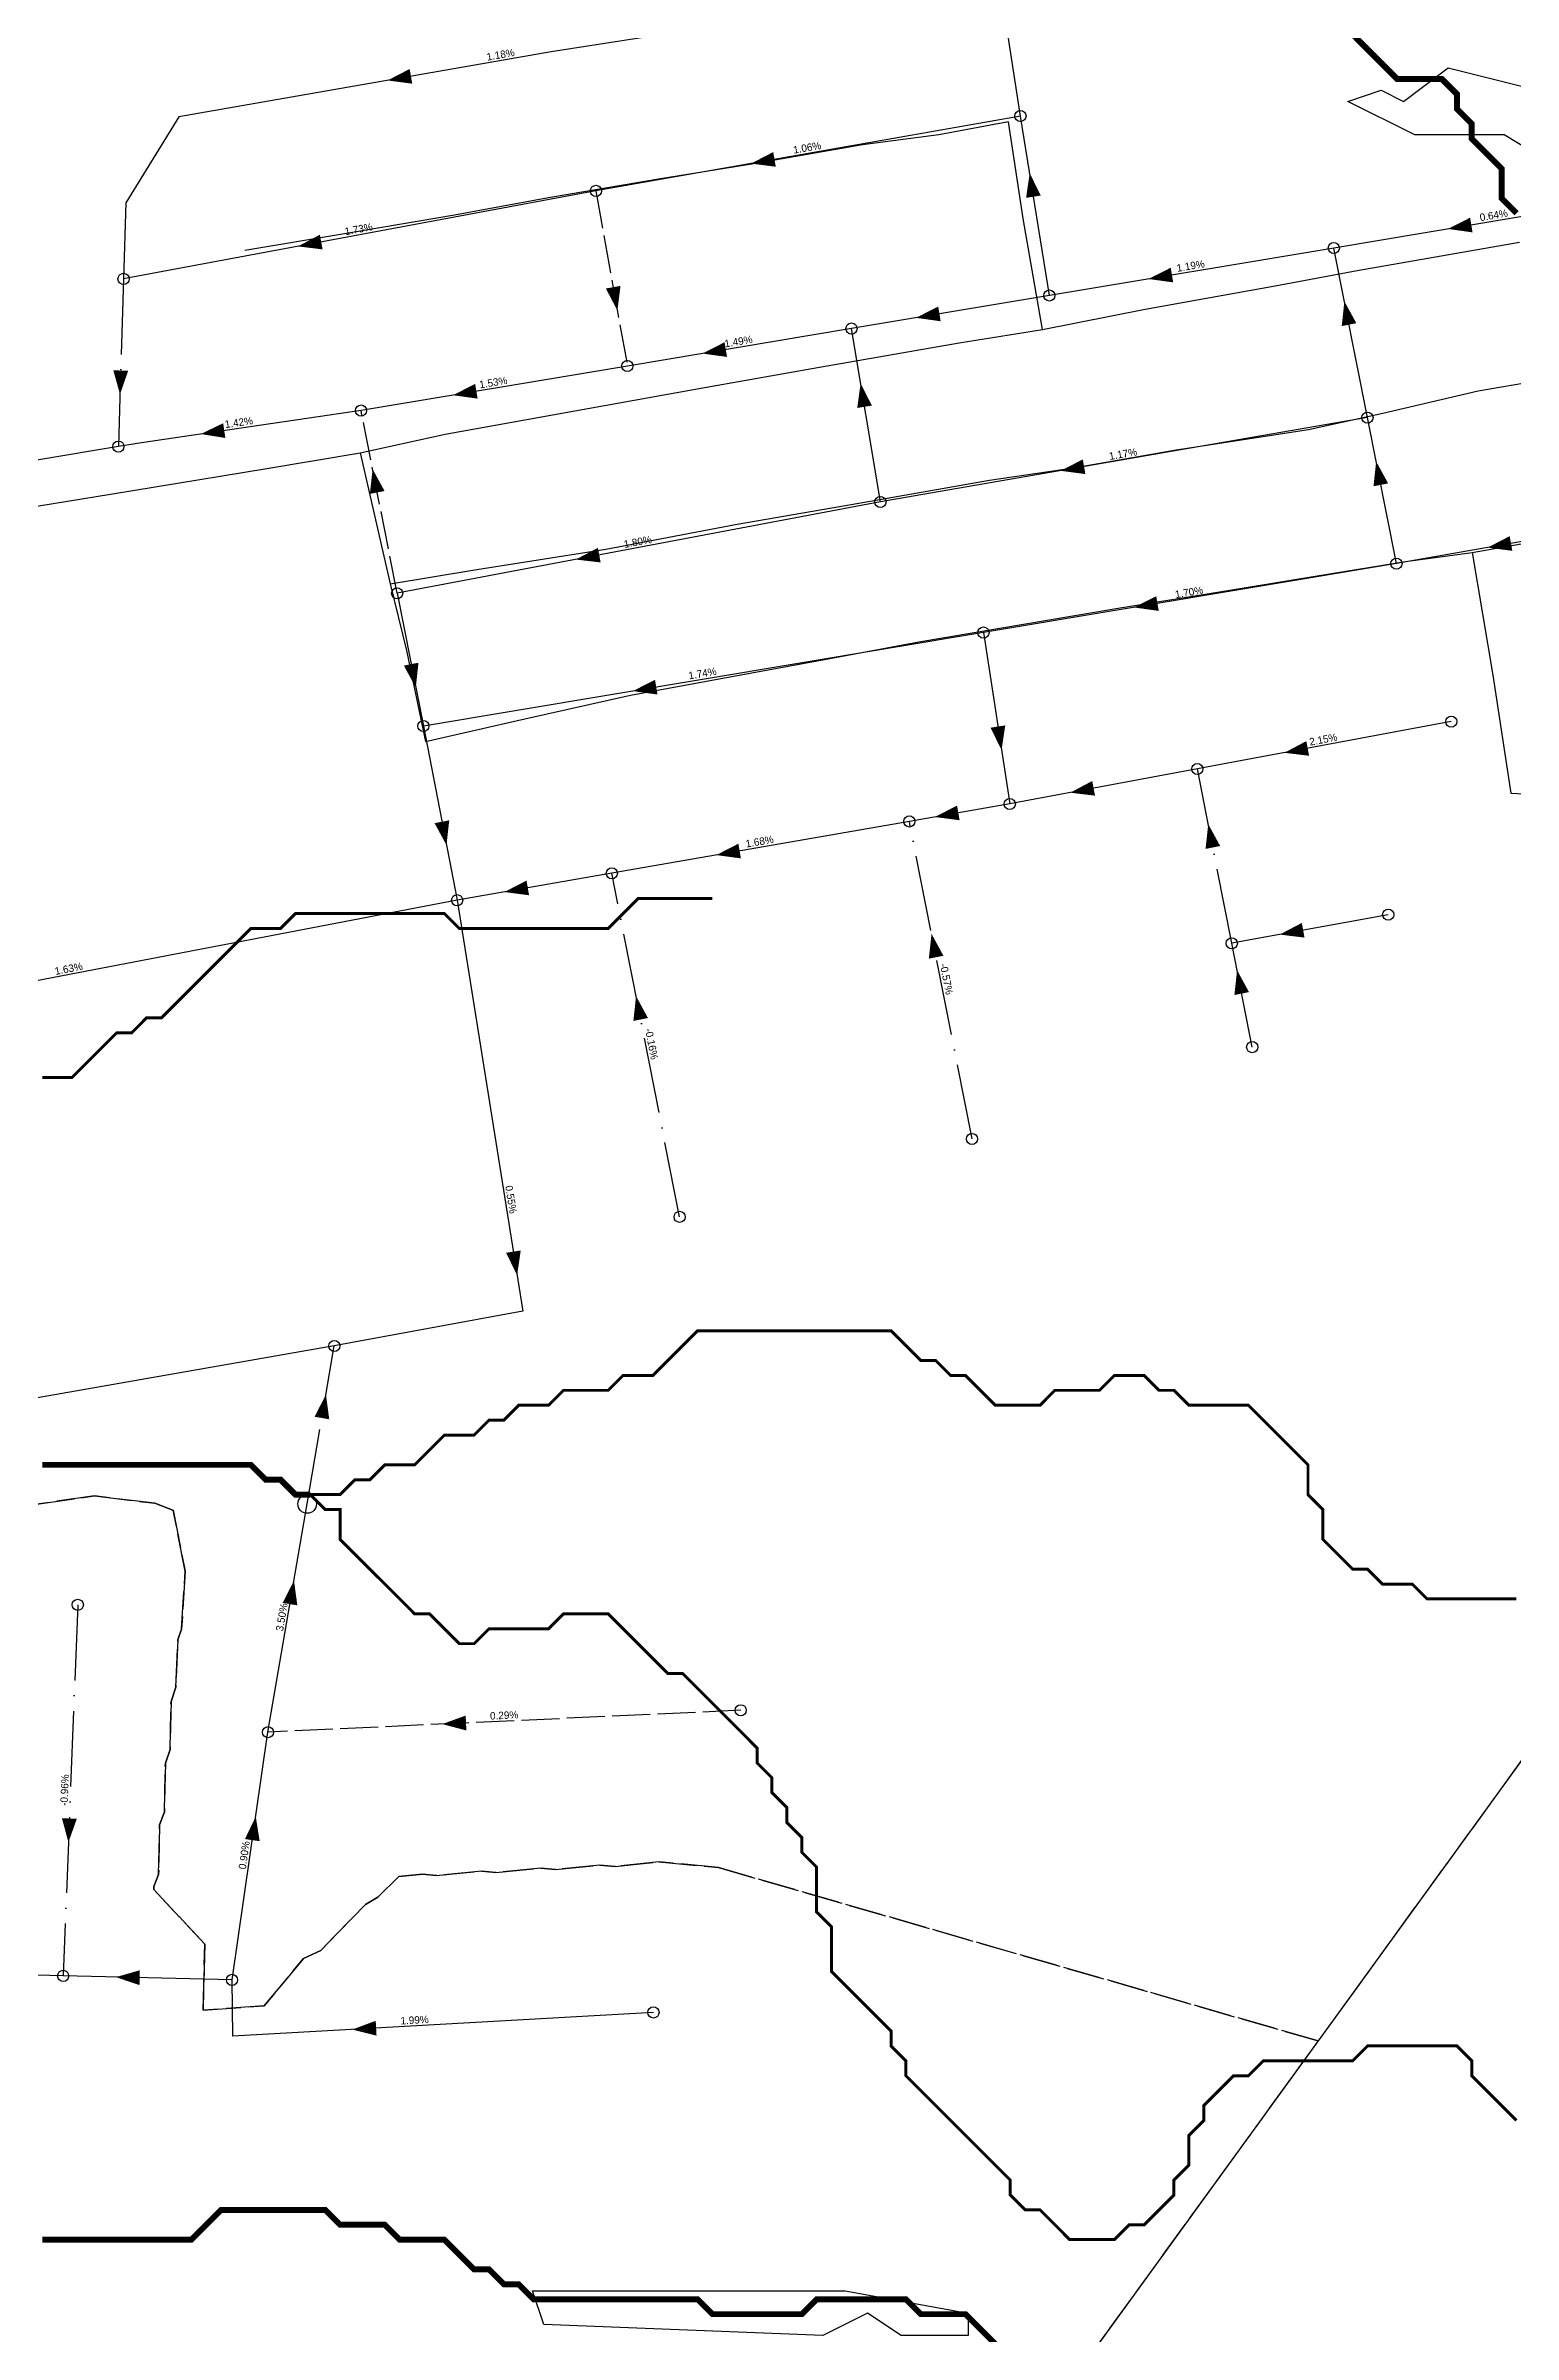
# Model space of a CAD drawing. Header units: metres. Extents: x 442821 to 452274, y 2561971 to 2571293.
# Drawn here: x 451329 to 451723, y 2568303 to 2568918 of the extents above; entities that cross this region are included whole.
import ezdxf
from ezdxf.enums import TextEntityAlignment as Align

# ---------------------------------------------------------------- set-up
doc = ezdxf.new("R2010")
doc.units = ezdxf.units.M
doc.header["$LTSCALE"] = 8
doc.linetypes.add('DASHDOT', pattern=[3.556, 2.54, -0.508, 0, -0.508])
doc.linetypes.add('DASHED', pattern=[1.524, 1.27, -0.254])
for name, color, linetype in [('A_ARROWS', 7, 'Continuous'), ('A_BUILT_2006', 252, 'Continuous'), ('A_CATCHMENTS', 7, 'Continuous'), ('A_ENVELOPE', 3, 'Continuous'), ('A_GRADIENT', 8, 'Continuous'), ('A_JUNCTIONS', 8, 'Continuous'), ('A_RUNS', 7, 'Continuous'), ('A_STREAMS', 5, 'Continuous'), ('A_WADI', 4, 'Continuous')]:
    doc.layers.add(name, color=color, linetype=linetype)

msp = doc.modelspace()

# ---------------------------------------------------------------- linework, layer by layer
at = {"layer": 'A_ARROWS', "color": 2}
for points in [[(451420.8, 2568908.64), (451426.76, 2568911.71), (451427.45, 2568907.77)], [(451518.48, 2568886.32), (451524.44, 2568889.4), (451525.13, 2568885.46)], [(451593.34, 2568883.75), (451596.33, 2568877.74), (451592.38, 2568877.11)], [(451705.69, 2568868.76), (451711.67, 2568871.78), (451712.33, 2568867.84)], [(451396.72, 2568864.07), (451402.64, 2568867.21), (451403.37, 2568863.27)], [(451625.26, 2568855.32), (451631.24, 2568858.35), (451631.9, 2568854.41)], [(451482.58, 2568846.82), (451479.48, 2568852.76), (451483.41, 2568853.47)], [(451562.79, 2568844.89), (451568.77, 2568847.92), (451569.43, 2568843.97)], [(451677.9, 2568849.34), (451681.11, 2568843.45), (451677.18, 2568842.67)], [(451505.4, 2568835.3), (451511.38, 2568838.33), (451512.04, 2568834.39)], [(451348.94, 2568824.33), (451347.14, 2568830.79), (451351.13, 2568830.67)], [(451438.38, 2568824.11), (451444.36, 2568827.14), (451445.02, 2568823.19)], [(451547.92, 2568827.32), (451550.95, 2568821.33), (451547.01, 2568820.68)], [(451370.62, 2568813.68), (451376.66, 2568816.59), (451377.24, 2568812.63)], [(451416.8, 2568804.28), (451420.01, 2568798.39), (451416.08, 2568797.62)], [(451601.65, 2568803.81), (451607.62, 2568806.87), (451608.3, 2568802.93)], [(451686.44, 2568806.32), (451689.65, 2568800.43), (451685.72, 2568799.65)], [(451471.41, 2568779.98), (451477.33, 2568783.13), (451478.07, 2568779.2)], [(451716.36, 2568783.18), (451722.32, 2568786.26), (451723.01, 2568782.32)], [(451621.37, 2568767.11), (451627.35, 2568770.14), (451628.01, 2568766.19)], [(451428.41, 2568745.6), (451425.2, 2568751.5), (451429.13, 2568752.27)], [(451486.7, 2568744.65), (451492.68, 2568747.68), (451493.34, 2568743.73)], [(451585.78, 2568728.8), (451582.83, 2568734.82), (451586.79, 2568735.43)], [(451661.75, 2568728.08), (451667.68, 2568731.22), (451668.41, 2568727.29)], [(451604.23, 2568717.37), (451610.16, 2568720.51), (451610.89, 2568716.57)], [(451436.65, 2568703.27), (451433.47, 2568709.18), (451437.4, 2568709.94)], [(451567.87, 2568710.84), (451573.83, 2568713.91), (451574.52, 2568709.97)], [(451509.11, 2568700.61), (451515.08, 2568703.67), (451515.76, 2568699.73)], [(451641.32, 2568708.93), (451644.53, 2568703.04), (451640.6, 2568702.27)], [(451452.2, 2568690.69), (451458.16, 2568693.76), (451458.85, 2568689.82)], [(451566.97, 2568679.46), (451570.18, 2568673.57), (451566.25, 2568672.8)], [(451660.52, 2568679.27), (451666.46, 2568682.39), (451667.18, 2568678.45)], [(451649.07, 2568669.7), (451652.27, 2568663.81), (451648.35, 2568663.03)], [(451487.59, 2568662.74), (451490.79, 2568656.85), (451486.87, 2568656.07)], [(451455.64, 2568587.79), (451452.65, 2568593.8), (451456.6, 2568594.43)], [(451404.27, 2568555.75), (451405.16, 2568549.1), (451401.22, 2568549.78)], [(451395.69, 2568505.78), (451396.58, 2568499.13), (451392.64, 2568499.81)], [(451435.51, 2568467.24), (451441.81, 2568469.53), (451442, 2568465.53)], [(451385.41, 2568442.42), (451386.47, 2568435.8), (451382.51, 2568436.37)]]:
    msp.add_solid(points, dxfattribs=at)
at = {"layer": 'A_ARROWS', "color": 3}
for points in [[(451335.08, 2568435.49), (451333.33, 2568441.96), (451337.33, 2568441.8)], [(451347.82, 2568399.29), (451354.27, 2568401.13), (451354.17, 2568397.14)], [(451411.36, 2568385.21), (451417.64, 2568387.57), (451417.86, 2568383.58)]]:
    msp.add_solid(points, dxfattribs=at)
at = {"layer": 'A_BUILT_2006', "color": 252}
for points in [[(451568.9, 2568894.04), (451548.46, 2568891.38)], [(451587.67, 2568897.53), (451568.9, 2568894.04)], [(451591.62, 2568871.54), (451587.67, 2568897.53)], [(451548.46, 2568891.38), (451519.22, 2568886.23)], [(451494.14, 2568882.25), (451464.07, 2568877.1)], [(451519.22, 2568886.23), (451494.14, 2568882.25)], [(451464.07, 2568877.1), (451438.82, 2568872.44)], [(451438.82, 2568872.44), (451409.25, 2568867.46)], [(451596.81, 2568841.79), (451591.62, 2568871.54)], [(451409.25, 2568867.46), (451382.5, 2568862.97)], [(451681.37, 2568857.62), (451724.95, 2568865.18)], [(451659.26, 2568853.52), (451681.37, 2568857.62)], [(451624.39, 2568847.24), (451659.26, 2568853.52)], [(451596.81, 2568841.79), (451624.39, 2568847.24)], [(451574.38, 2568838.18), (451596.81, 2568841.79)], [(451536.84, 2568831.6), (451574.38, 2568838.18)], [(451471.15, 2568819.94), (451506.47, 2568826.28)], [(451506.47, 2568826.28), (451536.84, 2568831.6)], [(451713.87, 2568825.29), (451742.03, 2568830.15)], [(451436.28, 2568813.66), (451471.15, 2568819.94)], [(451688.22, 2568819.25), (451713.87, 2568825.29)], [(451632.73, 2568809.46), (451668.27, 2568814.9)], [(451668.27, 2568814.9), (451688.22, 2568819.25)], [(451388.35, 2568804.47), (451413.46, 2568808.6)], [(451413.46, 2568808.6), (451436.28, 2568813.66)], [(451413.46, 2568808.6), (451421.56, 2568773.42)], [(451605.11, 2568804.57), (451632.73, 2568809.46)], [(451346.38, 2568797.51), (451388.35, 2568804.47)], [(451582.54, 2568801.29), (451605.11, 2568804.57)], [(451300.66, 2568790.06), (451346.38, 2568797.51)], [(451545.41, 2568794.72), (451582.54, 2568801.29)], [(451479.49, 2568782.77), (451514.77, 2568789.5)], [(451514.77, 2568789.5), (451545.41, 2568794.72)], [(451712.25, 2568781.89), (451737, 2568786.21)], [(451421.56, 2568773.42), (451444.8, 2568777.29)], [(451444.8, 2568777.29), (451479.49, 2568782.77)], [(451674.96, 2568776.31), (451694.35, 2568779.49)], [(451694.35, 2568779.49), (451712.25, 2568781.89)], [(451712.25, 2568781.89), (451717.77, 2568748.93)], [(451421.56, 2568773.42), (451425.94, 2568755.53)], [(451617.11, 2568766.91), (451647.13, 2568771.74)], [(451647.13, 2568771.74), (451674.96, 2568776.31)], [(451592.25, 2568762.74), (451617.11, 2568766.91)], [(451563.59, 2568757.86), (451592.25, 2568762.74)], [(451425.94, 2568755.53), (451431.01, 2568731.09)], [(451513.32, 2568748.57), (451538.21, 2568753.17)], [(451538.21, 2568753.17), (451563.59, 2568757.86)], [(451486.11, 2568743.54), (451513.32, 2568748.57)], [(451717.77, 2568748.93), (451722.63, 2568717.21)], [(451457.66, 2568737.2), (451486.11, 2568743.54)], [(451431.01, 2568731.09), (451457.66, 2568737.2)], [(451722.63, 2568717.21), (451750.67, 2568715.77)]]:
    msp.add_lwpolyline(points, dxfattribs=at)
at = {"layer": 'A_CATCHMENTS', "color": 2, "linetype": 'DASHED'}
msp.add_lwpolyline([(451933.14, 2568743.69), (451670.83, 2568382.16), (451509.71, 2568428.72), (451493.73, 2568430.23), (451482, 2568429), (451477.86, 2568429.4), (451465.97, 2568428.19), (451461.99, 2568428.58), (451449.95, 2568427.37), (451446.12, 2568427.75), (451433.92, 2568426.55), (451430.25, 2568426.92), (451423.87, 2568426.31), (451418.17, 2568420.78), (451414.92, 2568418.8), (451402.91, 2568406.48), (451398.22, 2568404.25), (451387.68, 2568391.57), (451371.28, 2568390.41), (451371.7, 2568408.1), (451358.05, 2568422.82), (451358.07, 2568423.62), (451359.31, 2568426.88), (451359.59, 2568440.19), (451360.85, 2568443.64), (451361.12, 2568456.76), (451362.4, 2568460.4), (451362.64, 2568473.34), (451363.95, 2568477.2), (451364.49, 2568489.9), (451365.47, 2568492.71), (451366.46, 2568508.32), (451363.21, 2568524.65), (451363.17, 2568524.72), (451358.29, 2568526.53), (451342.05, 2568528.53), (451326.56, 2568526.27)], dxfattribs=at)
at = {"layer": 'A_CATCHMENTS', "color": 3, "linetype": 'DASHED'}
msp.add_lwpolyline([(451326.56, 2568526.27), (451342.05, 2568528.53), (451358.29, 2568526.53), (451363.17, 2568524.72), (451363.21, 2568524.65), (451366.46, 2568508.32), (451365.47, 2568492.71), (451364.49, 2568489.9), (451363.95, 2568477.2), (451362.64, 2568473.34), (451362.4, 2568460.4), (451361.12, 2568456.76), (451360.85, 2568443.64), (451359.59, 2568440.19), (451359.31, 2568426.88), (451358.07, 2568423.62), (451358.05, 2568422.82), (451371.7, 2568408.1), (451371.28, 2568390.41), (451387.68, 2568391.57), (451398.22, 2568404.25), (451402.91, 2568406.48), (451414.92, 2568418.8), (451418.17, 2568420.78), (451423.87, 2568426.31), (451430.25, 2568426.92), (451433.92, 2568426.55), (451446.12, 2568427.75), (451449.95, 2568427.37), (451461.99, 2568428.58), (451465.97, 2568428.19), (451477.86, 2568429.4), (451482, 2568429), (451493.73, 2568430.23), (451509.71, 2568428.72), (451670.83, 2568382.16), (451387.51, 2567991.69)], dxfattribs=at)
at = {"layer": 'A_ENVELOPE', "color": 3}
msp.add_lwpolyline([(450486.81, 2570738.79), (451379.73, 2570566.72), (451254.16, 2570283.03), (451984.3, 2569580.79), (451933.14, 2568743.69), (451207.65, 2567743.81)], dxfattribs=at)
at = {"layer": 'A_JUNCTIONS'}
for centre in [(451590.87, 2568899.08), (451476.79, 2568878.97), (451675.06, 2568863.64), (451349.89, 2568855.35), (451598.63, 2568850.88), (451545.47, 2568842), (451485.26, 2568831.94), (451413.7, 2568819.99), (451684.1, 2568818.08), (451348.51, 2568810.31), (451553.25, 2568795.44), (451691.88, 2568778.88), (451423.4, 2568770.91), (451580.93, 2568760.37), (451430.45, 2568735.27), (451706.61, 2568736.44), (451638.4, 2568723.73), (451588, 2568714.34), (451561.02, 2568709.64), (451481.08, 2568695.72), (451439.52, 2568688.49), (451689.68, 2568684.6), (451647.64, 2568676.92), (451653.14, 2568649.05), (451577.85, 2568624.38), (451499.29, 2568603.46), (451406.51, 2568568.78), (451337.59, 2568499.27), (451515.71, 2568470.95), (451388.7, 2568465.07), (451333.67, 2568399.62), (451379.04, 2568398.54), (451492.26, 2568389.8)]:
    msp.add_circle(centre, 1.5, dxfattribs=at)
at = {"layer": 'A_JUNCTIONS', "color": 30}
msp.add_circle((451399.22, 2568526.35), 2.5, dxfattribs=at)
at = {"layer": 'A_RUNS', "color": 2}
for points in [[(451585.36, 2568935.13), (451464.81, 2568916.32), (451364.73, 2568898.86), (451350.51, 2568875.76), (451349.89, 2568855.35)], [(451590.87, 2568899.08), (451585.36, 2568935.13)], [(451590.87, 2568899.08), (451476.79, 2568878.97)], [(451598.63, 2568850.88), (451590.87, 2568899.08)], [(451476.79, 2568878.97), (451349.89, 2568855.35)], [(451761.5, 2568878.08), (451675.06, 2568863.64)], [(451675.06, 2568863.64), (451598.63, 2568850.88)], [(451684.1, 2568818.08), (451675.06, 2568863.64)], [(451598.63, 2568850.88), (451545.47, 2568842)], [(451545.47, 2568842), (451485.26, 2568831.94)], [(451553.25, 2568795.44), (451545.47, 2568842)], [(451485.26, 2568831.94), (451413.7, 2568819.99)], [(451413.7, 2568819.99), (451354.68, 2568811.34), (451348.51, 2568810.31)], [(451684.1, 2568818.08), (451553.25, 2568795.44)], [(451691.88, 2568778.88), (451684.1, 2568818.08)], [(451348.51, 2568810.31), (451204, 2568786.16)], [(451553.25, 2568795.44), (451423.4, 2568770.91)], [(451762.92, 2568791.37), (451691.88, 2568778.88)], [(451691.88, 2568778.88), (451580.93, 2568760.37)], [(451423.4, 2568770.91), (451430.45, 2568735.27)], [(451580.93, 2568760.37), (451430.45, 2568735.27)], [(451580.93, 2568760.37), (451588, 2568714.34)], [(451430.45, 2568735.27), (451439.52, 2568688.49)], [(451706.61, 2568736.44), (451638.4, 2568723.73)], [(451638.4, 2568723.73), (451588, 2568714.34)], [(451561.02, 2568709.64), (451481.08, 2568695.72)], [(451588, 2568714.34), (451561.02, 2568709.64)], [(451481.08, 2568695.72), (451439.52, 2568688.49)], [(451439.52, 2568688.49), (451335.36, 2568668.51), (451231.38, 2568648.56)], [(451439.52, 2568688.49), (451457.19, 2568578.13), (451406.51, 2568568.78)], [(451689.68, 2568684.6), (451647.64, 2568676.92)], [(451653.14, 2568649.05), (451647.64, 2568676.92)], [(451406.51, 2568568.78), (451251.57, 2568541.69), (451231.38, 2568648.56)], [(451388.7, 2568465.07), (451399.22, 2568526.35)], [(451379.04, 2568398.54), (451388.7, 2568465.07)]]:
    msp.add_lwpolyline(points, dxfattribs=at)
at = {"layer": 'A_RUNS', "color": 2, "linetype": 'DASHED'}
for points in [[(451476.79, 2568878.97), (451485.26, 2568831.94)], [(451423.4, 2568770.91), (451413.7, 2568819.99)], [(451515.71, 2568470.95), (451388.7, 2568465.07)]]:
    msp.add_lwpolyline(points, dxfattribs=at)
at = {"layer": 'A_RUNS', "color": 2, "linetype": 'DASHDOT'}
for points in [[(451349.89, 2568855.35), (451348.51, 2568810.31)], [(451647.64, 2568676.92), (451638.4, 2568723.73)], [(451577.85, 2568624.38), (451561.02, 2568709.64)], [(451499.29, 2568603.46), (451481.08, 2568695.72)], [(451399.22, 2568526.35), (451406.51, 2568568.78)]]:
    msp.add_lwpolyline(points, dxfattribs=at)
at = {"layer": 'A_RUNS', "color": 3, "linetype": 'DASHDOT'}
msp.add_lwpolyline([(451337.59, 2568499.27), (451333.67, 2568399.62)], dxfattribs=at)
at = {"layer": 'A_RUNS', "color": 3}
for points in [[(451333.67, 2568399.62), (451293.28, 2568400.58)], [(451379.04, 2568398.54), (451333.67, 2568399.62)], [(451492.26, 2568389.8), (451379.21, 2568383.39), (451379.04, 2568398.54)]]:
    msp.add_lwpolyline(points, dxfattribs=at)
at = {"layer": 'A_STREAMS', "color": 5}
for points, const_width in [([(451724.13, 2568872.98), (451720.13, 2568876.98), (451720.13, 2568880.98), (451720.13, 2568884.98), (451716.13, 2568888.98), (451712.13, 2568892.98), (451712.13, 2568896.98), (451708.12, 2568900.99), (451708.12, 2568904.99), (451704.12, 2568908.99), (451700.12, 2568908.99), (451696.12, 2568908.99), (451692.12, 2568908.99), (451688.12, 2568912.99), (451684.12, 2568916.99), (451680.12, 2568920.99)], 1.6), ([(451508.1, 2568688.91), (451504.1, 2568688.91), (451500.1, 2568688.91), (451496.1, 2568688.91), (451492.1, 2568688.91), (451488.09, 2568688.91), (451484.09, 2568684.91), (451480.09, 2568680.91), (451476.09, 2568680.91), (451472.09, 2568680.91), (451468.09, 2568680.91), (451464.09, 2568680.91), (451460.09, 2568680.91), (451456.09, 2568680.91), (451452.09, 2568680.91), (451448.09, 2568680.91), (451444.09, 2568680.91), (451440.09, 2568680.91), (451436.09, 2568684.91), (451432.09, 2568684.91), (451428.09, 2568684.91), (451424.09, 2568684.91), (451420.09, 2568684.91), (451416.08, 2568684.91), (451412.08, 2568684.91), (451408.08, 2568684.91), (451404.08, 2568684.91), (451400.08, 2568684.91), (451396.08, 2568684.91), (451392.08, 2568680.91), (451388.08, 2568680.91), (451384.08, 2568680.91), (451380.08, 2568676.91), (451376.08, 2568672.91), (451372.08, 2568668.91), (451368.08, 2568664.9), (451364.08, 2568660.9), (451360.08, 2568656.9), (451356.08, 2568656.9), (451352.08, 2568652.9), (451348.08, 2568652.9), (451344.07, 2568648.9), (451340.07, 2568644.9), (451336.07, 2568640.9), (451332.07, 2568640.9), (451328.07, 2568640.9)], 0.8), ([(451724.13, 2568500.85), (451720.13, 2568500.85), (451716.13, 2568500.85), (451712.13, 2568500.85), (451708.12, 2568500.85), (451704.12, 2568500.85), (451700.12, 2568500.85), (451696.12, 2568504.85), (451692.12, 2568504.85), (451688.12, 2568504.85), (451684.12, 2568508.85), (451680.12, 2568508.85), (451676.12, 2568512.85), (451672.12, 2568516.85), (451672.12, 2568520.85), (451672.12, 2568524.86), (451668.12, 2568528.86), (451668.12, 2568532.86), (451668.12, 2568536.86), (451664.12, 2568540.86), (451660.12, 2568544.86), (451656.12, 2568548.86), (451652.12, 2568552.86), (451648.12, 2568552.86), (451644.12, 2568552.86), (451640.12, 2568552.86), (451636.12, 2568552.86), (451632.11, 2568556.87), (451628.11, 2568556.87), (451624.11, 2568560.87), (451620.11, 2568560.87), (451616.11, 2568560.87), (451612.11, 2568556.87), (451608.11, 2568556.87), (451604.11, 2568556.87), (451600.11, 2568556.87), (451596.11, 2568552.86), (451592.11, 2568552.86), (451588.11, 2568552.86), (451584.11, 2568552.86), (451580.11, 2568556.87), (451576.11, 2568560.87), (451572.11, 2568560.87), (451568.11, 2568564.87), (451564.11, 2568564.87), (451560.1, 2568568.87), (451556.1, 2568572.87), (451552.1, 2568572.87), (451548.1, 2568572.87), (451544.1, 2568572.87), (451540.1, 2568572.87), (451536.1, 2568572.87), (451532.1, 2568572.87), (451528.1, 2568572.87), (451524.1, 2568572.87), (451520.1, 2568572.87), (451516.1, 2568572.87), (451512.1, 2568572.87), (451508.1, 2568572.87), (451504.1, 2568572.87), (451500.1, 2568568.87), (451496.1, 2568564.87), (451492.1, 2568560.87), (451488.09, 2568560.87), (451484.09, 2568560.87), (451480.09, 2568556.87), (451476.09, 2568556.87), (451472.09, 2568556.87), (451468.09, 2568556.87), (451464.09, 2568552.86), (451460.09, 2568552.86), (451456.09, 2568552.86), (451452.09, 2568548.86), (451448.09, 2568548.86), (451444.09, 2568544.86), (451440.09, 2568544.86), (451436.09, 2568544.86), (451432.09, 2568540.86), (451428.09, 2568536.86), (451424.09, 2568536.86), (451420.09, 2568536.86), (451416.08, 2568532.86), (451412.08, 2568532.86), (451408.08, 2568528.86), (451404.08, 2568528.86), (451400.08, 2568528.86)], 0.8), ([(451400.08, 2568528.86), (451396.08, 2568528.86), (451392.08, 2568532.86), (451388.08, 2568532.86), (451384.08, 2568536.86), (451380.08, 2568536.86), (451376.08, 2568536.86), (451372.08, 2568536.86), (451368.08, 2568536.86), (451364.08, 2568536.86), (451360.08, 2568536.86), (451356.08, 2568536.86), (451352.08, 2568536.86), (451348.08, 2568536.86), (451344.07, 2568536.86), (451340.07, 2568536.86), (451336.07, 2568536.86), (451332.07, 2568536.86), (451328.07, 2568536.86)], 1.6), ([(451724.13, 2568360.8), (451720.13, 2568364.8), (451716.13, 2568368.8), (451712.13, 2568372.8), (451712.13, 2568376.8), (451708.12, 2568380.8), (451704.12, 2568380.8), (451700.12, 2568380.8), (451696.12, 2568380.8), (451692.12, 2568380.8), (451688.12, 2568380.8), (451684.12, 2568380.8), (451680.12, 2568376.8), (451676.12, 2568376.8), (451672.12, 2568376.8), (451668.12, 2568376.8), (451664.12, 2568376.8), (451660.12, 2568376.8), (451656.12, 2568376.8), (451652.12, 2568372.8), (451648.12, 2568372.8), (451644.12, 2568368.8), (451640.12, 2568364.8), (451640.12, 2568360.8), (451636.12, 2568356.8), (451636.12, 2568352.8), (451636.12, 2568348.79), (451632.11, 2568344.79), (451632.11, 2568340.79), (451628.11, 2568336.79), (451624.11, 2568332.79), (451620.11, 2568332.79), (451616.11, 2568328.79), (451612.11, 2568328.79), (451608.11, 2568328.79), (451604.11, 2568328.79), (451600.11, 2568332.79), (451596.11, 2568336.79), (451592.11, 2568336.79), (451588.11, 2568340.79), (451588.11, 2568344.79), (451584.11, 2568348.79), (451580.11, 2568352.8), (451576.11, 2568356.8), (451572.11, 2568360.8), (451568.11, 2568364.8), (451564.11, 2568368.8), (451560.1, 2568372.8), (451560.1, 2568376.8), (451556.1, 2568380.8), (451556.1, 2568384.81), (451552.1, 2568388.81), (451548.1, 2568392.81), (451544.1, 2568396.81), (451540.1, 2568400.81), (451540.1, 2568404.81), (451540.1, 2568408.81), (451540.1, 2568412.82), (451536.1, 2568416.82), (451536.1, 2568420.82), (451536.1, 2568424.82), (451536.1, 2568428.82), (451532.1, 2568432.82), (451532.1, 2568436.82), (451528.1, 2568440.83), (451528.1, 2568444.83), (451524.1, 2568448.83), (451524.1, 2568452.83), (451520.1, 2568456.83), (451520.1, 2568460.83), (451516.1, 2568464.83), (451512.1, 2568468.84), (451508.1, 2568472.84), (451504.1, 2568476.84), (451500.1, 2568480.84), (451496.1, 2568480.84), (451492.1, 2568484.84), (451488.09, 2568488.84), (451484.09, 2568492.84), (451480.09, 2568496.85), (451476.09, 2568496.85), (451472.09, 2568496.85), (451468.09, 2568496.85), (451464.09, 2568492.84), (451460.09, 2568492.84), (451456.09, 2568492.84), (451452.09, 2568492.84), (451448.09, 2568492.84), (451444.09, 2568488.84), (451440.09, 2568488.84), (451436.09, 2568492.84), (451432.09, 2568496.85), (451428.09, 2568496.85), (451424.09, 2568500.85), (451420.09, 2568504.85), (451416.08, 2568508.85), (451412.08, 2568512.85), (451408.08, 2568516.85), (451408.08, 2568520.85), (451408.08, 2568524.86), (451404.08, 2568524.86), (451400.08, 2568528.86)], 0.8), ([(451584.11, 2568300.78), (451580.11, 2568304.78), (451576.11, 2568308.78), (451572.11, 2568308.78), (451568.11, 2568308.78), (451564.11, 2568308.78), (451560.1, 2568312.78), (451556.1, 2568312.78), (451552.1, 2568312.78), (451548.1, 2568312.78), (451544.1, 2568312.78), (451540.1, 2568312.78), (451536.1, 2568312.78), (451532.1, 2568308.78), (451528.1, 2568308.78), (451524.1, 2568308.78), (451520.1, 2568308.78), (451516.1, 2568308.78), (451512.1, 2568308.78), (451508.1, 2568308.78), (451504.1, 2568312.78), (451500.1, 2568312.78), (451496.1, 2568312.78), (451492.1, 2568312.78), (451488.09, 2568312.78), (451484.09, 2568312.78), (451480.09, 2568312.78), (451476.09, 2568312.78), (451472.09, 2568312.78), (451468.09, 2568312.78), (451464.09, 2568312.78), (451460.09, 2568312.78), (451456.09, 2568316.78), (451452.09, 2568316.78), (451448.09, 2568320.78), (451444.09, 2568320.78), (451440.09, 2568324.79), (451436.09, 2568328.79), (451432.09, 2568328.79), (451428.09, 2568328.79), (451424.09, 2568328.79), (451420.09, 2568332.79), (451416.08, 2568332.79), (451412.08, 2568332.79), (451408.08, 2568332.79), (451404.08, 2568336.79), (451400.08, 2568336.79), (451396.08, 2568336.79), (451392.08, 2568336.79), (451388.08, 2568336.79), (451384.08, 2568336.79), (451380.08, 2568336.79), (451376.08, 2568336.79), (451372.08, 2568332.79), (451368.08, 2568328.79), (451364.08, 2568328.79), (451360.08, 2568328.79), (451356.08, 2568328.79), (451352.08, 2568328.79), (451348.08, 2568328.79), (451344.07, 2568328.79), (451340.07, 2568328.79), (451336.07, 2568328.79), (451332.07, 2568328.79), (451328.07, 2568328.79)], 1.6)]:
    msp.add_lwpolyline(points, dxfattribs=dict(at, const_width=const_width))
at = {"layer": 'A_WADI', "color": 4}
for points in [[(451729.8, 2568906.01), (451735.8, 2568900.01), (451735.8, 2568885.01), (451720.8, 2568894.01), (451696.8, 2568894.01), (451678.8, 2568903.01), (451687.8, 2568906.01), (451693.8, 2568903.01), (451705.8, 2568912.01), (451729.8, 2568906.01)], [(451543.8, 2568315.01), (451576.8, 2568309.01), (451576.8, 2568303.01), (451558.8, 2568303.01), (451549.8, 2568309.01), (451537.8, 2568303.01), (451462.8, 2568306.01), (451459.8, 2568315.01), (451543.8, 2568315.01)]]:
    msp.add_lwpolyline(points, close=True, dxfattribs=at)

# ---------------------------------------------------------------- texts
at = {"layer": 'A_GRADIENT', "color": 2}
for s, rotation, p in [('1.18%', 9.89927, (451451.45, 2568913.99)), ('1.06%', 9.99503, (451533.83, 2568889.02)), ('1.73%', 10.5426, (451413.34, 2568867.16)), ('0.64%', 9.48228, (451718.28, 2568870.86)), ('1.19%', 9.48237, (451636.85, 2568857.26)), ('1.49%', 9.48238, (451515.36, 2568836.97)), ('1.53%', 9.48229, (451449.48, 2568825.96)), ('1.42%', 8.33094, (451381.09, 2568815.21)), ('1.17%', 9.81692, (451618.68, 2568806.76)), ('1.80%', 10.69368, (451488.33, 2568783.18)), ('1.70%', 9.47059, (451636.41, 2568769.62)), ('1.74%', 9.46792, (451505.69, 2568747.82)), ('2.15%', 10.55343, (451672.51, 2568730.09)), ('1.68%', 9.87865, (451521.05, 2568702.68)), ('1.63%', 10.85837, (451335.45, 2568668.53)), ('-0.57%', 281.16695, (451569.43, 2568667.01)), ('-0.16%', 281.16695, (451490.19, 2568649.59)), ('0.55%', -80.9036, (451452.43, 2568607.87)), ('3.50%', 80.25861, (451393.96, 2568495.71)), ('0.29%', 2.65254, (451452.21, 2568468.01)), ('0.90%', 81.73351, (451383.87, 2568431.81))]:
    msp.add_text(s, height=2, rotation=rotation, dxfattribs=at).set_placement(p, align=Align.BOTTOM_CENTER)
at = {"layer": 'A_GRADIENT', "color": 3}
for s, rotation, p in [('-0.96%', 87.74899, (451335.63, 2568449.45)), ('1.99%', 3.24479, (451428.17, 2568386.17))]:
    msp.add_text(s, height=2, rotation=rotation, dxfattribs=at).set_placement(p, align=Align.BOTTOM_CENTER)

doc.saveas('drawing.dxf')
